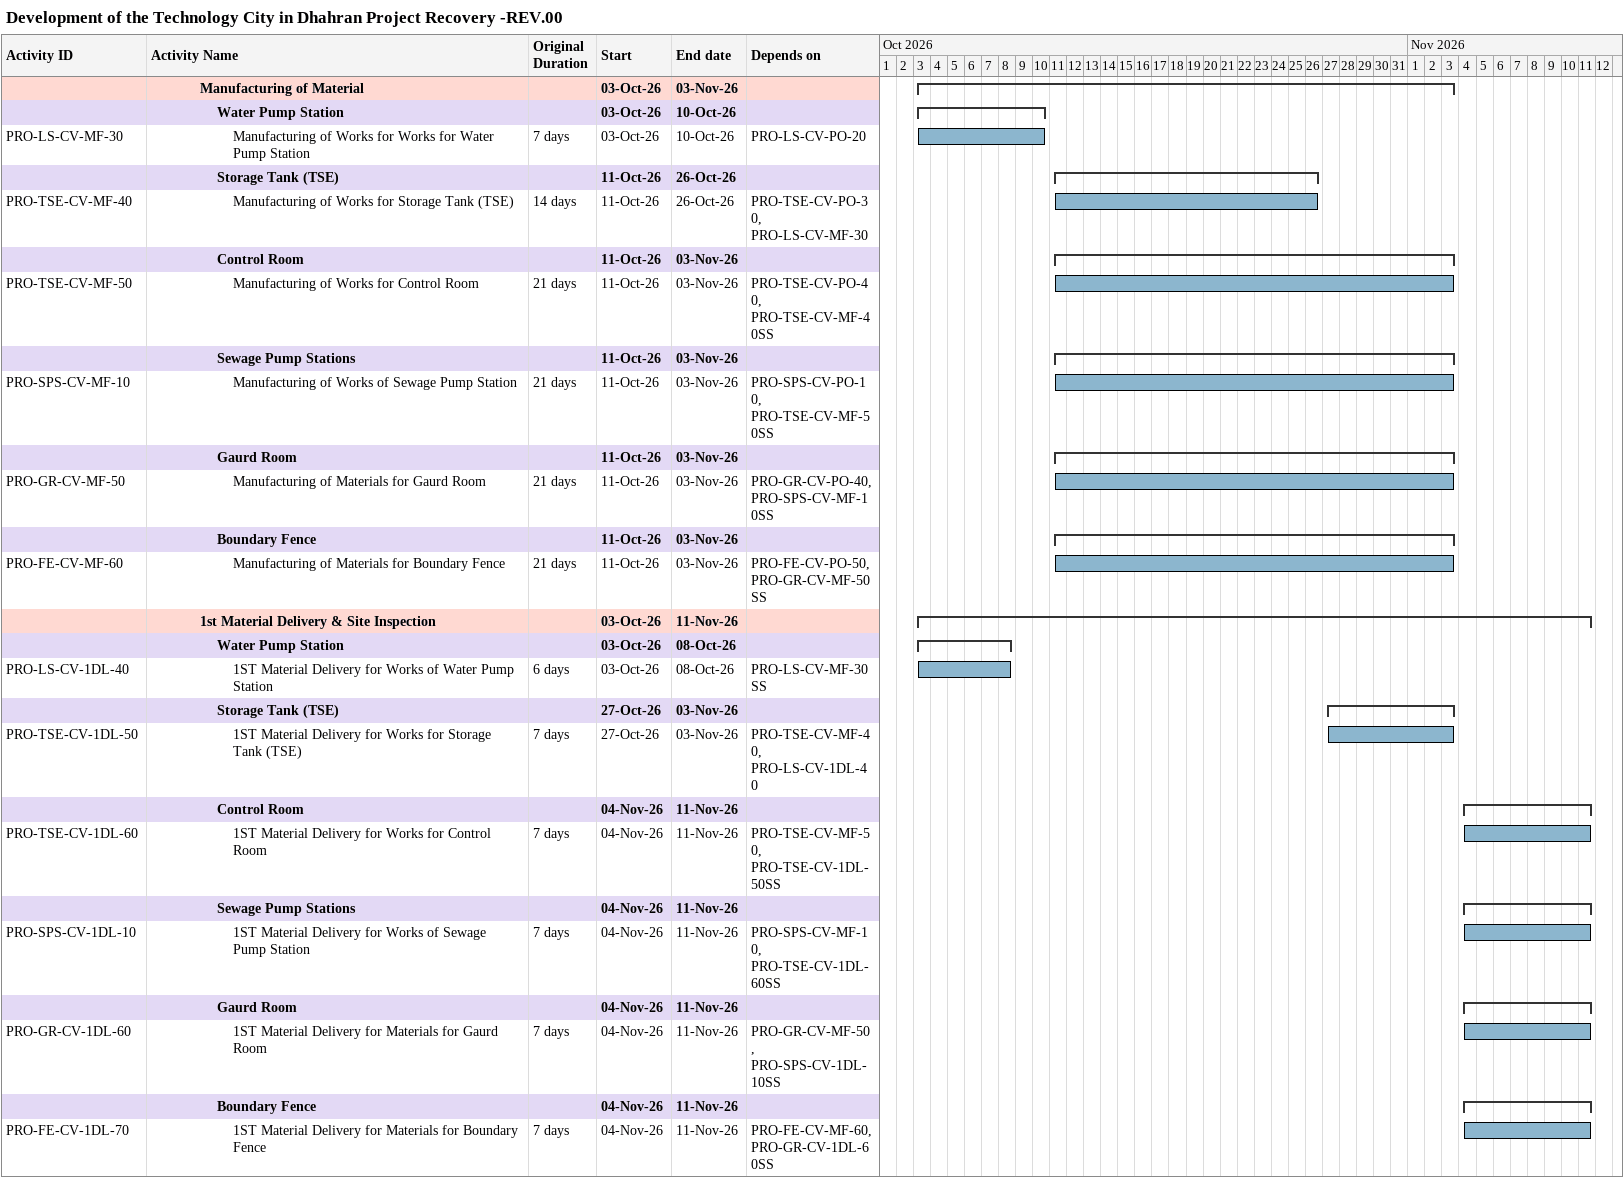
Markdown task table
Development of the Technology City in Dhahran Project Recovery -REV.00

| ID | Level | Task | Original duration | Start | Finish | Predecessors |
|---|---|---|---|---|---|---|
|  | 4 | **Manufacturing of Material** |  | 2026-10-03 | 2026-11-03 |  |
|  | 5 | **Water Pump Station** |  | 2026-10-03 | 2026-10-10 |  |
| PRO-LS-CV-MF-30 | 6 | Manufacturing of Works for Works for Water Pump Station | 7d | 2026-10-03 | 2026-10-10 | PRO-LS-CV-PO-20 |
|  | 5 | **Storage Tank (TSE)** |  | 2026-10-11 | 2026-10-26 |  |
| PRO-TSE-CV-MF-40 | 6 | Manufacturing of Works for Storage Tank (TSE) | 14d | 2026-10-11 | 2026-10-26 | PRO-TSE-CV-PO-30, PRO-LS-CV-MF-30 |
|  | 5 | **Control Room** |  | 2026-10-11 | 2026-11-03 |  |
| PRO-TSE-CV-MF-50 | 6 | Manufacturing of Works for Control Room | 21d | 2026-10-11 | 2026-11-03 | PRO-TSE-CV-PO-40, PRO-TSE-CV-MF-40SS |
|  | 5 | **Sewage Pump Stations** |  | 2026-10-11 | 2026-11-03 |  |
| PRO-SPS-CV-MF-10 | 6 | Manufacturing of Works of Sewage Pump Station | 21d | 2026-10-11 | 2026-11-03 | PRO-SPS-CV-PO-10, PRO-TSE-CV-MF-50SS |
|  | 5 | **Gaurd Room** |  | 2026-10-11 | 2026-11-03 |  |
| PRO-GR-CV-MF-50 | 6 | Manufacturing of Materials for Gaurd Room | 21d | 2026-10-11 | 2026-11-03 | PRO-GR-CV-PO-40, PRO-SPS-CV-MF-10SS |
|  | 5 | **Boundary Fence** |  | 2026-10-11 | 2026-11-03 |  |
| PRO-FE-CV-MF-60 | 6 | Manufacturing of Materials for Boundary Fence | 21d | 2026-10-11 | 2026-11-03 | PRO-FE-CV-PO-50, PRO-GR-CV-MF-50SS |
|  | 4 | **1st Material Delivery & Site Inspection** |  | 2026-10-03 | 2026-11-11 |  |
|  | 5 | **Water Pump Station** |  | 2026-10-03 | 2026-10-08 |  |
| PRO-LS-CV-1DL-40 | 6 | 1ST Material Delivery for Works of Water Pump Station | 6d | 2026-10-03 | 2026-10-08 | PRO-LS-CV-MF-30SS |
|  | 5 | **Storage Tank (TSE)** |  | 2026-10-27 | 2026-11-03 |  |
| PRO-TSE-CV-1DL-50 | 6 | 1ST Material Delivery for Works for Storage Tank (TSE) | 7d | 2026-10-27 | 2026-11-03 | PRO-TSE-CV-MF-40, PRO-LS-CV-1DL-40 |
|  | 5 | **Control Room** |  | 2026-11-04 | 2026-11-11 |  |
| PRO-TSE-CV-1DL-60 | 6 | 1ST Material Delivery for Works for Control Room | 7d | 2026-11-04 | 2026-11-11 | PRO-TSE-CV-MF-50, PRO-TSE-CV-1DL-50SS |
|  | 5 | **Sewage Pump Stations** |  | 2026-11-04 | 2026-11-11 |  |
| PRO-SPS-CV-1DL-10 | 6 | 1ST Material Delivery for Works of Sewage Pump Station | 7d | 2026-11-04 | 2026-11-11 | PRO-SPS-CV-MF-10, PRO-TSE-CV-1DL-60SS |
|  | 5 | **Gaurd Room** |  | 2026-11-04 | 2026-11-11 |  |
| PRO-GR-CV-1DL-60 | 6 | 1ST Material Delivery for Materials for Gaurd Room | 7d | 2026-11-04 | 2026-11-11 | PRO-GR-CV-MF-50, PRO-SPS-CV-1DL-10SS |
|  | 5 | **Boundary Fence** |  | 2026-11-04 | 2026-11-11 |  |
| PRO-FE-CV-1DL-70 | 6 | 1ST Material Delivery for Materials for Boundary Fence | 7d | 2026-11-04 | 2026-11-11 | PRO-FE-CV-MF-60, PRO-GR-CV-1DL-60SS |
